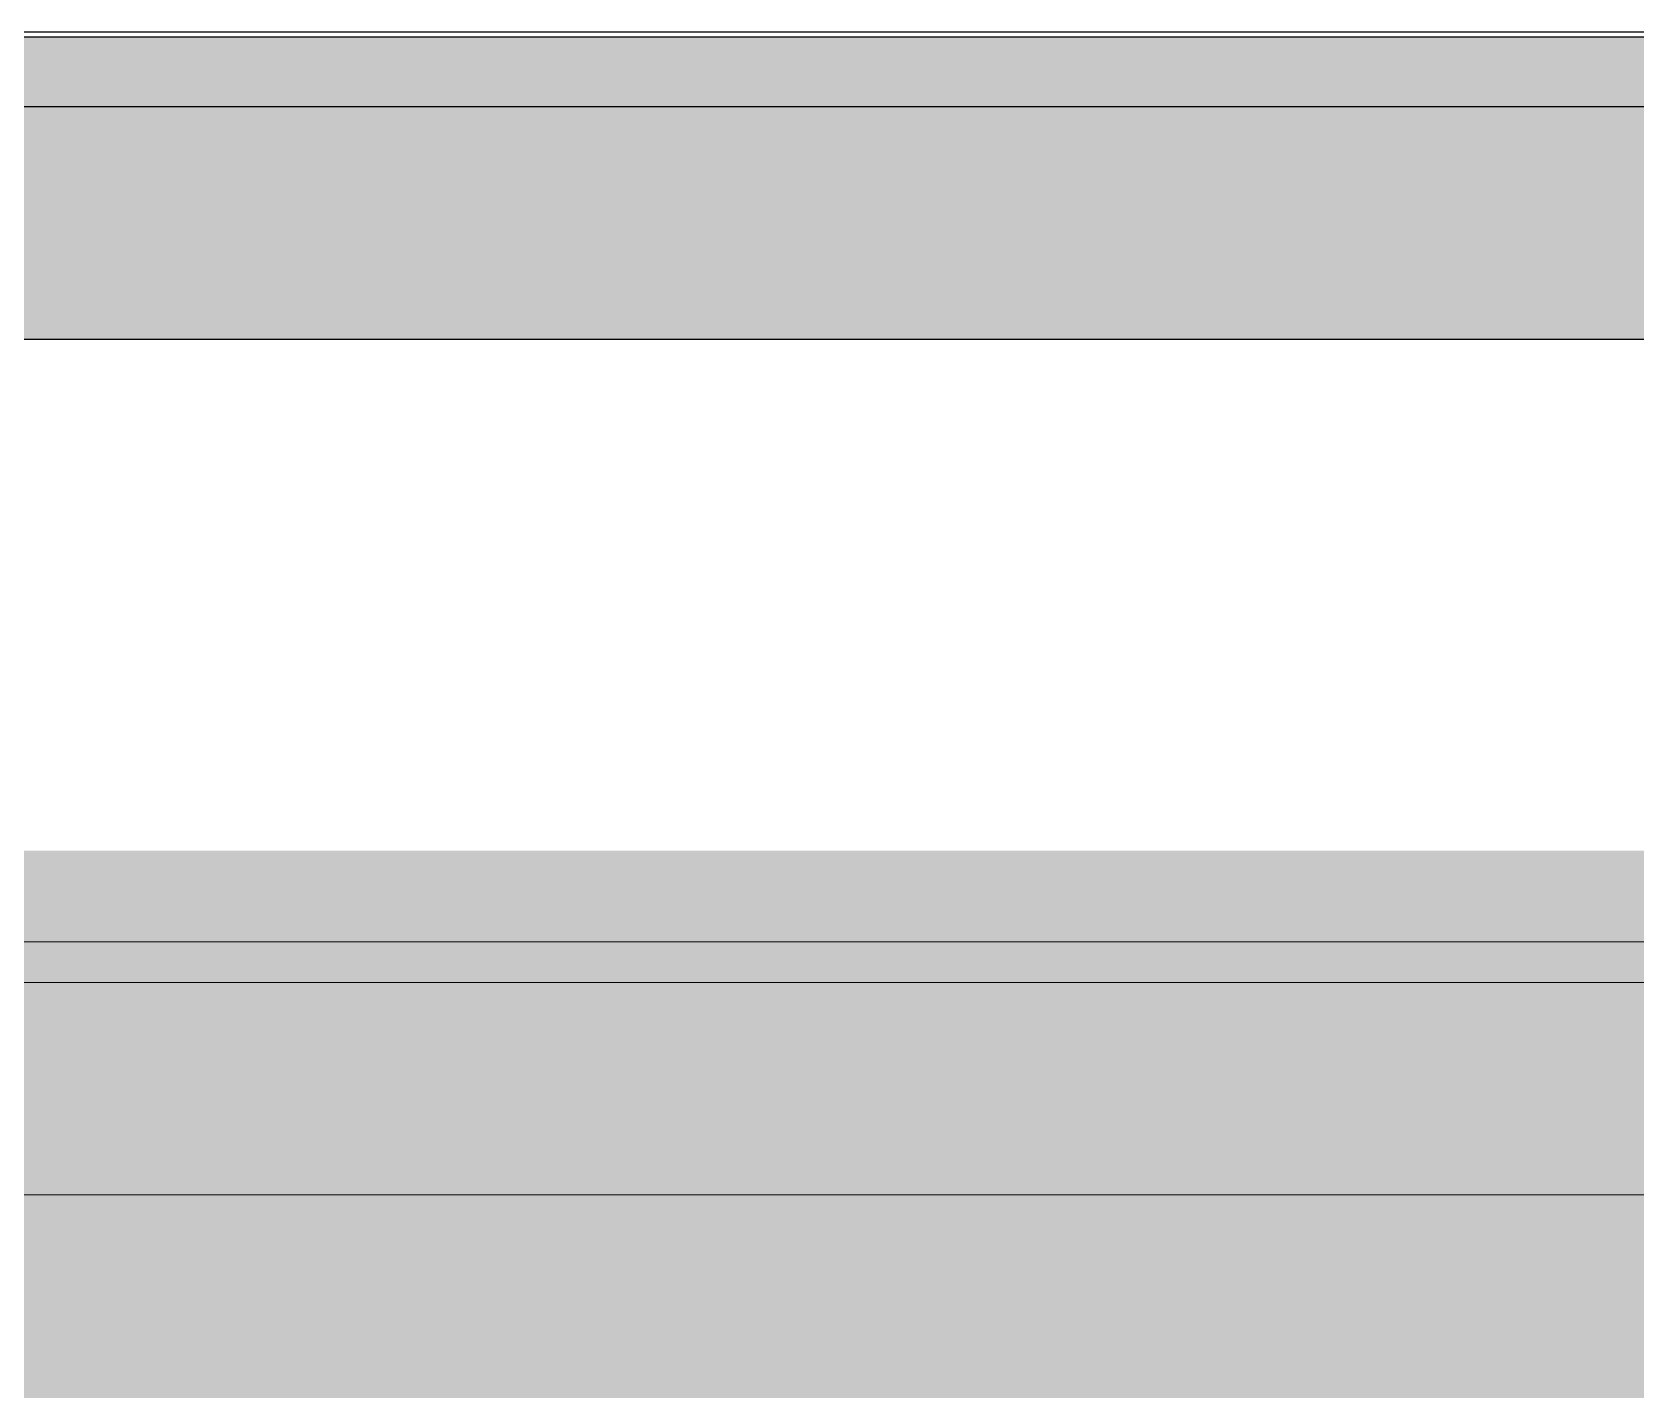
# Model space of a CAD drawing. Header units: millimetres. Extents: x 3546612 to 5615882, y 547008 to 3162891.
# Drawn here: x 5408648 to 5409338, y 2457784 to 2458368 of the extents above; entities that cross this region are included whole.
import ezdxf

# ---------------------------------------------------------------- set-up
doc = ezdxf.new("R2010")
doc.units = ezdxf.units.MM
doc.layers.add('HEB-Angle joint', color=1, linetype='Continuous')
doc.layers.add('XR-평면도$0$A-ELEV-PATT', color=9, linetype='Continuous')
doc.layers.add('XR-평면도$0$A-ELEV-LIN3', color=9, linetype='Continuous', lineweight=18)

# ---------------------------------------------------------------- blocks, each defined once
blk = doc.blocks.new('XR-평면도$0$스크린+범퍼_기준층(도크레밸러)')
at = {"layer": 'XR-평면도$0$A-ELEV-PATT', "ltscale": 0.002}
h = blk.add_hatch(dxfattribs=at)
h.set_pattern_fill('AR-HBONE', color=256, scale=0.1, angle=450, style=0)
h.set_pattern_definition([(135, (-50954683.464, -21380461.164), (-14.3684097937, 2e-14), [30.48, -10.16]), (225, (-50954690.648, -21380453.98), (-14.3684097937, 2e-14), [30.48, -10.16])])
h.paths.add_polyline_path([(32, -6602), (2, -6602), (2, -10398), (32, -10398)])
h = blk.add_hatch(dxfattribs=at)
h.set_pattern_fill('AR-SAND', color=256, angle=450, style=0)
h.set_pattern_definition([(127.5, (-50954928.292, -21381394.81), (-48.941323733, -1.600031296), [0, -38.608, 0, -43.18, 0, -41.275]), (97.5, (-50954928.29, -21381394.81), (-71.68251006, 44.95232831), [0, -20.828, 0, -34.798, 0, -13.335]), (57.5, (-50954928.292, -21381426.05), (-0.143718468, 79.099237024), [0, -12.7, 0, -45.72, 0, -59.69]), (47.5, (-50954928.29, -21381426.05), (-22.292932326, 76.35564525), [0, -6.35, 0, -29.972, 0, -34.29])])
edge = h.paths.add_edge_path()
edge.add_line((123.67, -6602), (32, -6602))
edge.add_line((32, -6602), (32, -10398))
edge.add_line((32, -10398), (123.67, -10398))
edge.add_arc((123.67, -10389.67), 8.33, 270, 360)
edge.add_line((132, -10389.67), (132, -6610.33))
edge.add_arc((123.67, -6610.33), 8.33, 360, 450)
at = {"layer": 'XR-평면도$0$A-ELEV-LIN3'}
blk.add_line((0, -6600), (0, -10400), dxfattribs=at)
at = {"layer": 'XR-평면도$0$A-ELEV-LIN3', "linetype": 'Continuous'}
blk.add_lwpolyline([(408.75, -619.5), (408.75, -10380.5), (391.25, -10380.5), (391.25, -619.5)], dxfattribs=at)
at = {"layer": 'XR-평면도$0$A-ELEV-PATT'}
for p, q in [((32, -6602), (32, -10398)), ((132, -6610.33), (132, -10389.67))]:
    blk.add_line(p, q, dxfattribs=at)
at = {"layer": 'XR-평면도$0$A-ELEV-PATT', "ltscale": 0.002}
blk.add_lwpolyline([(52, -10398), (52, -10400), (0, -10400), (0, -6600), (52, -6600), (52, -6602), (2, -6602), (2, -10398)], close=True, dxfattribs=at)
at = {"layer": 'XR-평면도$0$A-ELEV-PATT'}
blk.add_lwpolyline([(32, -6602), (2, -6602), (2, -10398), (32, -10398)], dxfattribs=at)

msp = doc.modelspace()

# ---------------------------------------------------------------- linework, layer by layer
at = {"layer": 'HEB-Angle joint', "const_width": 300}
msp.add_lwpolyline([(5427097.77, 2494208.03), (5427097.77, 2457865.56), (5406075.04, 2457865.56), (5406075.06, 2461367.56), (5404075.04, 2461367.56), (5404075.05, 2457861.56), (5399575.05, 2457861.56), (5399575.04, 2491367.56), (5388575.04, 2491367.56), (5388575.04, 2494208.03), (5427097.77, 2494233.99)], dxfattribs=at)
at = {"layer": 'XR-평면도$0$A-ELEV-LIN3'}
for points in [[(5363175.04, 2444567.56), (5364575.04, 2444567.56), (5364575.04, 2445467.56), (5377025.04, 2445467.56), (5377025.04, 2444867.56), (5378125.04, 2444867.56), (5378125.04, 2446367.56), (5377025.04, 2446367.56), (5377025.04, 2457867.56), (5433125.04, 2457867.56), (5433125.04, 2446367.56), (5432025.04, 2446367.56), (5432025.04, 2444867.56), (5433125.04, 2444867.56), (5433125.04, 2445467.56), (5443025.04, 2445467.56)], [(5363175.05, 2445967.56), (5363175.05, 2444567.56), (5364575.05, 2444567.56), (5364575.05, 2445467.56), (5377025.05, 2445467.56), (5377025.05, 2444867.56), (5378125.05, 2444867.56), (5378125.05, 2446367.56), (5377025.05, 2446367.56), (5377025.05, 2457867.56), (5433125.05, 2457867.56)], [(5363175.05, 2445967.56), (5363175.05, 2444567.56), (5364575.05, 2444567.56), (5364575.05, 2445467.56), (5377025.05, 2445467.56), (5377025.05, 2444867.56), (5378125.05, 2444867.56), (5378125.05, 2446367.56), (5377025.05, 2446367.56), (5377025.05, 2457867.56), (5433125.05, 2457867.56)]]:
    msp.add_lwpolyline(points, dxfattribs=at)

# ---------------------------------------------------------------- block references
at = {"xscale": -1, "rotation": 90}
for p in [(5399575.04, 2458367.56), (5399575.05, 2458367.56), (5399575.05, 2458367.56)]:
    msp.add_blockref('XR-평면도$0$스크린+범퍼_기준층(도크레밸러)', p, dxfattribs=at)

doc.saveas('drawing.dxf')
